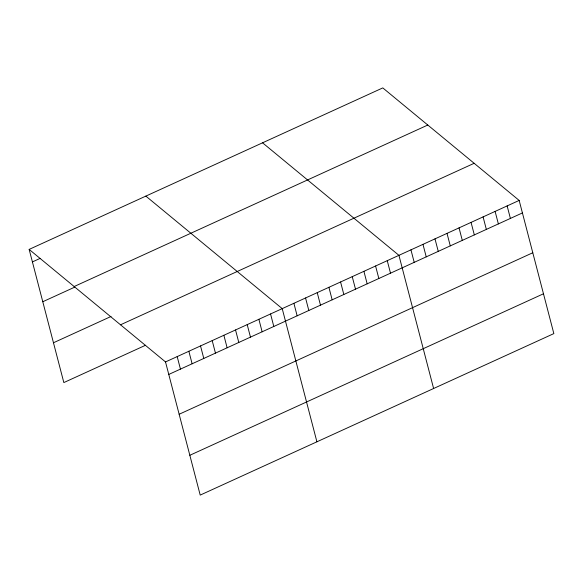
<?xml version="1.0" encoding="UTF-8"?>
<svg xmlns="http://www.w3.org/2000/svg" width="583" height="583" viewBox="0 0 583 583"><rect width="100%" height="100%" fill="white"/><g stroke="black" fill="none" stroke-linecap="round" stroke-linejoin="round"><path stroke-width="0.87" d="M29.15 249.4L382.791 87.902L519.162 200.428L553.85 333.6L200.209 495.098L165.514 361.926L29.15 249.4L63.838 382.572L145.531 345.267M32.408 261.913L40.191 258.364M74.15 286.537L427.798 125.032M42.778 301.732L74.682 287.164M53.468 342.76L111.04 316.467M120.513 324.797L474.161 163.291M165.514 361.926L519.162 200.428M168.779 374.439L522.419 212.933M179.149 414.258L532.789 252.752M189.832 455.287L543.48 293.781M262.554 142.813L398.925 255.332L433.614 388.511M145.852 196.107L282.223 308.633L316.912 441.805M507.137 205.916L510.395 218.428M495.113 211.41L498.37 223.916M483.088 216.898L486.346 229.411M471.064 222.393L474.322 234.898M459.04 227.88L462.297 240.393M447.015 233.368L450.28 245.88M434.991 238.862L438.256 251.375M422.966 244.35L426.231 256.863M410.949 249.845L414.207 262.357M387.25 260.667L390.508 273.179M375.583 265.994L378.841 278.506M363.909 271.321L367.173 283.834M352.241 276.655L355.499 289.168M340.574 281.983L343.832 294.495M328.899 287.31L332.157 299.822M317.232 292.644L320.49 305.157M305.558 297.971L308.822 310.484M293.89 303.298L297.148 315.811M270.548 313.96L273.806 326.473M258.881 319.295L262.139 331.8M247.207 324.622L250.471 337.134M235.539 329.949L238.797 342.461M223.865 335.283L227.13 347.789M212.197 340.61L215.455 353.123M200.53 345.938L203.788 358.45M188.856 351.272L192.12 363.777M177.188 356.599L180.446 369.112"/></g></svg>
